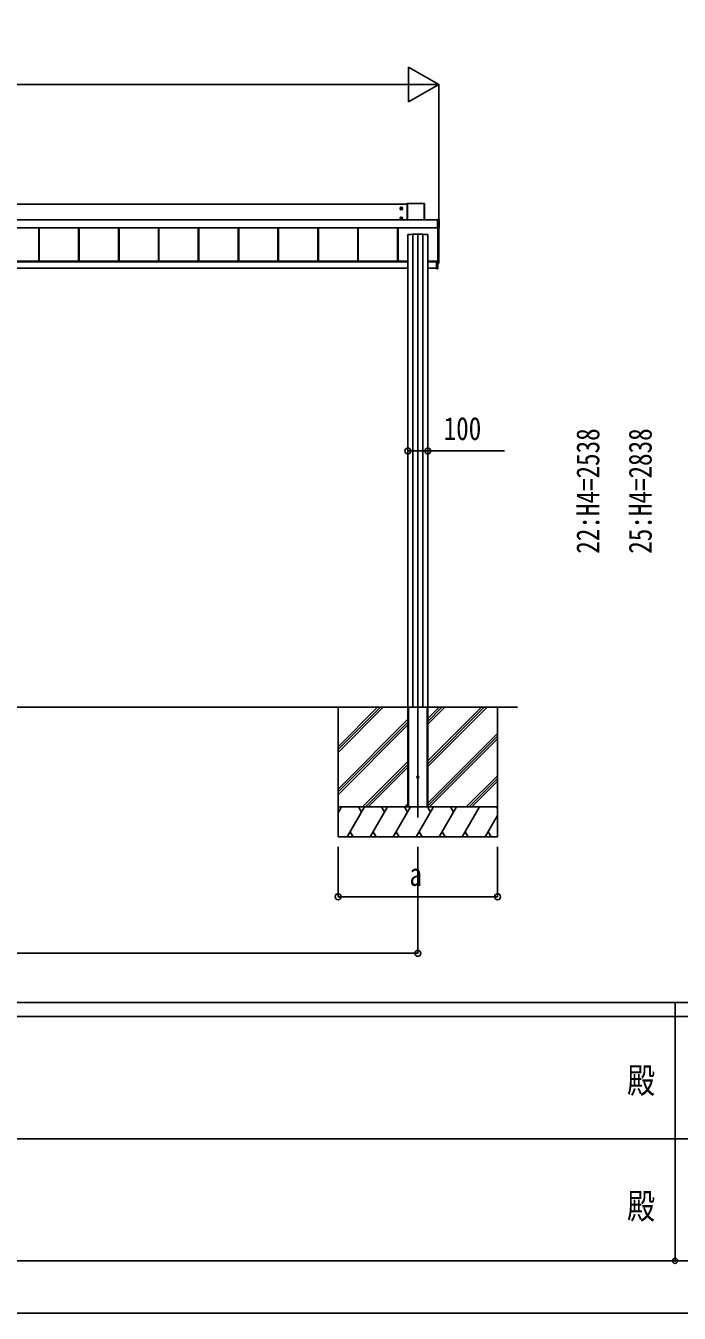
# Model space of a CAD drawing. Units: millimetres, scale not verified. Extents: x -14718 to 14718, y -10396 to 10396.
# Drawn here: x -3274 to 4, y -10394 to -3941 of the extents above; entities that cross this region are included whole.
import ezdxf
from ezdxf.enums import TextEntityAlignment as Align

# ---------------------------------------------------------------- set-up
doc = ezdxf.new("R2010")
doc.units = ezdxf.units.MM
doc.header["$LTSCALE"] = 50
doc.header["$PDMODE"] = 32
doc.header["$PDSIZE"] = 25
for name, color, linetype in [('0-3_YKK_12', 2, 'Continuous'), ('0-4_YKK_A1', 4, 'Continuous'), ('0-5_YKK_D', 6, 'Continuous'), ('0-6_YKK_ZWAK', 7, 'Continuous')]:
    doc.layers.add(name, color=color, linetype=linetype)
doc.styles.add('ＭＳ ゴシック', font='')
doc.styles.get('ＭＳ ゴシック').set_extended_font_data('MS Gothic')

msp = doc.modelspace()

# ---------------------------------------------------------------- linework, layer by layer
at = {"layer": '0-3_YKK_12'}
msp.add_line((-1307.43, -7908.8), (-1307.43, -4983.1), dxfattribs=at)
at = {"layer": '0-4_YKK_A1'}
for p, q in [((-1360.43, -4835.17), (-6454.43, -4835.17)), ((-1360.43, -4831.45), (-1360.43, -4913.61)), ((-1360.09, -4831.59), (-1360.43, -4831.45)), ((-1360.09, -4913.61), (-1360.09, -4831.59)), ((-1274.93, -4830.95), (-1359.93, -4830.95)), ((-1359.93, -4830.95), (-1359.59, -4831.09)), ((-1359.59, -4831.09), (-1359.59, -4831.58)), ((-1359.59, -4831.09), (-1275.27, -4831.09)), ((-1359.59, -4831.58), (-1359.59, -4913.61)), ((-1275.27, -4831.58), (-1359.59, -4831.58)), ((-1275.27, -4831.09), (-1274.93, -4830.95)), ((-1275.27, -4831.09), (-1275.27, -4831.58)), ((-1275.27, -4913.61), (-1275.27, -4831.58)), ((-1274.43, -4831.45), (-1274.77, -4831.59)), ((-1274.77, -4831.59), (-1274.77, -4913.61)), ((-1274.43, -4913.61), (-1274.43, -4831.45)), ((-1397.68, -4856.91), (-1383.18, -4856.91)), ((-1392.71, -4856.15), (-1393.43, -4856.15)), ((-1390.43, -4864.16), (-1390.43, -4849.66)), ((-1390.43, -4914.13), (-1390.43, -4899.63)), ((-1388.15, -4857.67), (-1387.43, -4857.67)), ((-1208.93, -4913.61), (-6499.93, -4913.61)), ((-1208.93, -4914.09), (-6499.93, -4914.09)), ((-1208.93, -4953.06), (-6499.93, -4953.06)), ((-1208.93, -4953.58), (-6499.93, -4953.58)), ((-6499.93, -4953.72), (-1208.93, -4953.72)), ((-1208.93, -4953.72), (-6499.93, -4953.72)), ((-3208.93, -4953.72), (-3208.93, -5119.95)), ((-3206.33, -4953.72), (-3206.33, -5119.95)), ((-3205.93, -4953.72), (-3205.93, -5119.95)), ((-3008.93, -4953.72), (-3008.93, -5119.95)), ((-3008.93, -4953.72), (-3008.93, -5119.95)), ((-3006.33, -4953.72), (-3006.33, -5119.95)), ((-3006.33, -4953.72), (-3006.33, -5119.95)), ((-3005.93, -4953.72), (-3005.93, -5119.95)), ((-3005.93, -4953.72), (-3005.93, -5119.95)), ((-2808.93, -4953.72), (-2808.93, -5119.95)), ((-2808.93, -4953.72), (-2808.93, -5119.95)), ((-2806.33, -4953.72), (-2806.33, -5119.95)), ((-2806.33, -4953.72), (-2806.33, -5119.95)), ((-2805.93, -4953.72), (-2805.93, -5119.95)), ((-2805.93, -4953.72), (-2805.93, -5119.95)), ((-2608.93, -4953.72), (-2608.93, -5119.95)), ((-2608.93, -4953.72), (-2608.93, -5119.95)), ((-2606.33, -4953.72), (-2606.33, -5119.95)), ((-2606.33, -4953.72), (-2606.33, -5119.95)), ((-2605.93, -4953.72), (-2605.93, -5119.95)), ((-2605.93, -4953.72), (-2605.93, -5119.95)), ((-2408.93, -4953.72), (-2408.93, -5119.95)), ((-2408.93, -4953.72), (-2408.93, -5119.95)), ((-2406.33, -4953.72), (-2406.33, -5119.95)), ((-2406.33, -4953.72), (-2406.33, -5119.95)), ((-2405.93, -4953.72), (-2405.93, -5119.95)), ((-2405.93, -4953.72), (-2405.93, -5119.95)), ((-2208.93, -4953.72), (-2208.93, -5119.95)), ((-2208.93, -4953.72), (-2208.93, -5119.95)), ((-2206.33, -4953.72), (-2206.33, -5119.95)), ((-2206.33, -4953.72), (-2206.33, -5119.95)), ((-2205.93, -4953.72), (-2205.93, -5119.95)), ((-2205.93, -4953.72), (-2205.93, -5119.95)), ((-2008.93, -4953.72), (-2008.93, -5119.95)), ((-2008.93, -4953.72), (-2008.93, -5119.95)), ((-2006.33, -4953.72), (-2006.33, -5119.95)), ((-2006.33, -4953.72), (-2006.33, -5119.95)), ((-2005.93, -4953.72), (-2005.93, -5119.95)), ((-2005.93, -4953.72), (-2005.93, -5119.95)), ((-1808.93, -4953.72), (-1808.93, -5119.95)), ((-1806.33, -4953.72), (-1806.33, -5119.95)), ((-1805.93, -4953.72), (-1805.93, -5119.95)), ((-1608.93, -4953.72), (-1608.93, -5119.95)), ((-1606.33, -4953.72), (-1606.33, -5119.95)), ((-1605.93, -4953.72), (-1605.93, -5119.95)), ((-1408.93, -4953.72), (-1408.93, -5119.95)), ((-1406.33, -4953.72), (-1406.33, -5119.95)), ((-1405.93, -4953.72), (-1405.93, -5119.95)), ((-1397.68, -4906.88), (-1383.18, -4906.88)), ((-1392.71, -4906.12), (-1393.43, -4906.12)), ((-1388.15, -4907.64), (-1387.43, -4907.64)), ((-1207.73, -4912.38), (-1208.93, -4912.38)), ((-1208.93, -4912.53), (-1208.93, -4912.38)), ((-1208.93, -4912.38), (-1208.93, -4912.38)), ((-1207.73, -4912.38), (-1208.93, -4912.38)), ((-1208.93, -4913.01), (-1208.93, -4912.53)), ((-1201.89, -4913.01), (-1208.93, -4913.01)), ((-1208.93, -4954.07), (-1201.89, -4954.07)), ((-1208.93, -4954.58), (-1208.93, -4955.13)), ((-1201.89, -4954.58), (-1208.93, -4954.58)), ((-1208.93, -4955.13), (-1207.73, -4955.13)), ((-1208.93, -4955.13), (-1208.93, -4955.13)), ((-1208.93, -4955.13), (-1207.73, -4955.13)), ((-1207.73, -4912.38), (-1207.73, -4912.38)), ((-1207.73, -4955.13), (-1207.73, -4955.13)), ((-1207.43, -5127.78), (-1207.43, -4955.14)), ((-1207.13, -4912.37), (-1207.18, -4912.37)), ((-1207.13, -4912.33), (-1201.43, -4912.33)), ((-1207.13, -4912.33), (-1207.13, -4912.37)), ((-1207.13, -4955.19), (-1207.13, -4955.31)), ((-1201.43, -4955.31), (-1207.13, -4955.31)), ((-1202.43, -5127.73), (-1202.43, -4955.31)), ((-1201.89, -4912.53), (-1201.43, -4912.33)), ((-1201.89, -4954.07), (-1201.89, -4913.01)), ((-1201.89, -4954.07), (-1201.89, -4954.58)), ((-1201.43, -4955.31), (-1201.89, -4954.58)), ((-1200.93, -4912.83), (-1201.39, -4913.03)), ((-1201.39, -4913.03), (-1201.39, -4954.09)), ((-1201.39, -4954.09), (-1200.93, -4954.81)), ((-1200.93, -4912.83), (-1200.93, -4954.81)), ((-1357.43, -4987.66), (-1357.43, -7352.3)), ((-1332.24, -4985.92), (-1332.24, -7356.3)), ((-1282.62, -4985.92), (-1282.62, -7356.3)), ((-1257.43, -4987.66), (-1257.43, -7352.3)), ((-1201.9, -5087.21), (-1202.43, -5087.18)), ((-1201.43, -5128.77), (-1201.43, -5087.71)), ((-1357.43, -5119.95), (-6397.43, -5119.95)), ((-1357.43, -5121.95), (-6397.43, -5121.95)), ((-1357.43, -5124.82), (-6393.43, -5124.82)), ((-1358.28, -5156.3), (-6393.43, -5156.3)), ((-1358.43, -5158.48), (-1358.3, -5156.3)), ((-1358.28, -5156.3), (-1357.8, -5156.3)), ((-1357.8, -5156.3), (-1357.93, -5158.48)), ((-1357.43, -5156.3), (-1357.8, -5156.3)), ((-1210.43, -5119.95), (-1257.43, -5119.95)), ((-1214.43, -5121.95), (-1257.43, -5121.95)), ((-1214.43, -5124.82), (-1257.43, -5124.82)), ((-1257.06, -5156.3), (-1257.43, -5156.3)), ((-1257.43, -5158.48), (-1256.93, -5158.48)), ((-1256.93, -5158.8), (-1257.43, -5158.8)), ((-1257.06, -5156.3), (-1256.58, -5156.3)), ((-1256.93, -5158.48), (-1257.06, -5156.3)), ((-1256.93, -5158.8), (-1256.93, -5158.48)), ((-1256.73, -5158.8), (-1256.93, -5158.8)), ((-1214.43, -5156.3), (-1256.58, -5156.3)), ((-1256.56, -5156.3), (-1256.43, -5158.48)), ((-1209.43, -5120.3), (-1214.43, -5120.28)), ((-1214.43, -5124.58), (-1214.43, -5120.28)), ((-1214.43, -5124.58), (-1214.43, -5124.78)), ((-1208.71, -5124.59), (-1214.43, -5124.58)), ((-1214.43, -5125.08), (-1208.23, -5125.09)), ((-1214.43, -5158.86), (-1208.21, -5158.48)), ((-1214.43, -5158.56), (-1214.43, -5158.86)), ((-1210.93, -5119.56), (-1207.73, -5119.56)), ((-1210.93, -5119.95), (-1210.93, -5119.56)), ((-1210.43, -5119.95), (-1210.43, -5120.24)), ((-1210.43, -5120.24), (-1210.43, -5120.29)), ((-1209.43, -5120.3), (-1209.43, -5119.56)), ((-1208.71, -5122.01), (-1208.71, -5124.59)), ((-1208.71, -5122.01), (-1208.43, -5122.01)), ((-1208.71, -5124.59), (-1208.43, -5124.59)), ((-1208.23, -5124.79), (-1208.23, -5121.81)), ((-1208.23, -5124.79), (-1208.23, -5124.79)), ((-1208.21, -5119.56), (-1208.21, -5121.51)), ((-1208.21, -5121.51), (-1207.93, -5121.51)), ((-1208.21, -5125.09), (-1207.93, -5125.09)), ((-1207.93, -5158.18), (-1208.21, -5158.18)), ((-1207.93, -5121.51), (-1207.93, -5119.56)), ((-1207.93, -5125.09), (-1207.93, -5121.51)), ((-1207.93, -5158.18), (-1207.93, -5125.09)), ((-1202.43, -5128.3), (-1207.93, -5128.63)), ((-1207.93, -5129.89), (-1201.9, -5129.51)), ((-1207.93, -5129.89), (-1201.9, -5129.51)), ((-1201.9, -5129.26), (-1207.61, -5129.61)), ((-1207.61, -5129.61), (-1207.61, -5129.65)), ((-1202.93, -5128.28), (-1206.93, -5128.28)), ((-1202.43, -5128.3), (-1202.43, -5127.73)), ((-1201.9, -5129.51), (-1201.9, -5129.26)), ((-1201.9, -5129.51), (-1201.9, -5129.51)), ((-1201.43, -5128.77), (-1201.43, -5129.01)), ((-11657.43, -7356.3), (-807.43, -7356.3)), ((-1707.43, -7356.3), (-1707.43, -8006.3)), ((-1707.43, -7582.93), (-1480.8, -7356.3)), ((-1707.43, -7554.65), (-1509.08, -7356.3)), ((-1707.43, -7568.79), (-1495, -7356.36)), ((-1357.43, -7352.3), (-1357.43, -7856.3)), ((-1357.43, -7356.3), (-1357.13, -7356.3)), ((-1357.43, -7356.3), (-1357.43, -7856.3)), ((-1357.13, -7356.3), (-1257.73, -7356.3)), ((-1354.93, -7356.3), (-1354.93, -7856.3)), ((-1353.43, -7356.3), (-1353.43, -7856.3)), ((-1261.43, -7356.3), (-1261.43, -7856.3)), ((-1259.93, -7356.3), (-1259.93, -7856.3)), ((-1257.43, -7352.3), (-1257.43, -7856.3)), ((-1257.43, -7356.3), (-1257.43, -7856.3)), ((-1257.43, -7441.3), (-1172.43, -7356.3)), ((-1257.43, -7427.16), (-1186.57, -7356.3)), ((-1257.43, -7413.01), (-1200.72, -7356.3)), ((-1257.43, -7653.43), (-960.34, -7356.34)), ((-1257.43, -7639.29), (-974.48, -7356.34)), ((-1257.43, -7625.14), (-988.62, -7356.34)), ((-907.43, -7356.3), (-907.43, -8006.3)), ((-1707.43, -7766.78), (-1357.43, -7416.78)), ((-1707.43, -7780.92), (-1357.43, -7430.92)), ((-1707.43, -7795.06), (-1357.43, -7445.06)), ((-1257.43, -7837.27), (-907.43, -7487.28)), ((-1257.43, -7851.42), (-907.43, -7501.42)), ((-1248.17, -7856.3), (-907.43, -7515.56)), ((-1584.82, -7856.3), (-1357.43, -7628.91)), ((-1570.68, -7856.3), (-1357.43, -7643.05)), ((-1556.54, -7856.3), (-1357.43, -7657.19)), ((-1064.32, -7856.3), (-907.43, -7699.41)), ((-1050.18, -7856.3), (-907.43, -7713.55)), ((-1036.04, -7856.3), (-907.43, -7727.69)), ((-907.43, -7856.3), (-1707.43, -7856.3)), ((-1707.43, -7885.24), (-1690.72, -7856.3)), ((-907.43, -7856.3), (-1707.43, -7856.3)), ((-1661.85, -8006.3), (-1575.25, -7856.3)), ((-1590.25, -7882.28), (-1605.25, -7856.3)), ((-1546.38, -8006.3), (-1459.78, -7856.3)), ((-1474.78, -7882.28), (-1489.78, -7856.3)), ((-1430.91, -8006.3), (-1344.31, -7856.3)), ((-1359.31, -7882.28), (-1374.31, -7856.3)), ((-1372.69, -7856.3), (-1357.43, -7841.04)), ((-1357.43, -7856.3), (-1257.43, -7856.3)), ((-1315.44, -8006.3), (-1228.84, -7856.3)), ((-1243.84, -7882.28), (-1258.84, -7856.3)), ((-1199.97, -8006.3), (-1113.37, -7856.3)), ((-1128.37, -7882.28), (-1143.37, -7856.3)), ((-1084.5, -8006.3), (-997.9, -7856.3)), ((-907.43, -7864.96), (-912.43, -7856.3)), ((-1705.72, -7882.28), (-1707.43, -7879.32)), ((-969.03, -8006.3), (-907.43, -7899.6)), ((-1646.86, -7980.32), (-1631.86, -8006.3)), ((-1531.39, -7980.32), (-1516.39, -8006.3)), ((-1415.92, -7980.32), (-1400.92, -8006.3)), ((-1300.44, -7980.32), (-1285.44, -8006.3)), ((-1184.98, -7980.32), (-1169.98, -8006.3)), ((-1069.5, -7980.32), (-1054.51, -8006.3)), ((-954.03, -7980.32), (-939.04, -8006.3)), ((-1707.43, -8006.3), (-907.43, -8006.3))]:
    msp.add_line(p, q, dxfattribs=at)
for points in [[(-1390.43, -4851.14), (-1395.43, -4854.02), (-1395.43, -4859.8), (-1390.43, -4862.68), (-1385.43, -4859.8), (-1385.43, -4854.02)], [(-1390.43, -4901.11), (-1395.43, -4903.99), (-1395.43, -4909.77), (-1390.43, -4912.65), (-1385.43, -4909.77), (-1385.43, -4903.99)]]:
    msp.add_lwpolyline(points, close=True, dxfattribs=at)
for points in [[(-1393.43, -4856.15), (-1393.43, -4857.67), (-1392.71, -4857.67)], [(-1389.67, -4854.63), (-1389.67, -4853.91), (-1391.19, -4853.91), (-1391.19, -4854.63)], [(-1391.19, -4859.19), (-1391.19, -4859.91), (-1389.67, -4859.91), (-1389.67, -4859.19)], [(-1389.67, -4904.6), (-1389.67, -4903.88), (-1391.19, -4903.88), (-1391.19, -4904.6)], [(-1387.43, -4857.67), (-1387.43, -4856.15), (-1388.15, -4856.15)], [(-1393.43, -4906.12), (-1393.43, -4907.64), (-1392.71, -4907.64)], [(-1391.19, -4909.16), (-1391.19, -4909.88), (-1389.67, -4909.88), (-1389.67, -4909.16)], [(-1387.43, -4907.64), (-1387.43, -4906.12), (-1388.15, -4906.12)], [(-1208.93, -4912.53), (-1201.89, -4912.53), (-1201.89, -4913.01)], [(-1208.93, -4954.58), (-1208.93, -4954.07), (-1208.93, -4913.01)], [(-1357.43, -5158.8), (-1357.93, -5158.8), (-1358.13, -5158.8)], [(-1357.93, -5158.8), (-1357.93, -5158.48), (-1357.43, -5158.48)], [(-1208.25, -5124.79), (-1214.43, -5124.78), (-1214.43, -5125.08), (-1214.43, -5158.56)], [(-1208.21, -5125.09), (-1208.21, -5158.18), (-1214.43, -5158.56)], [(-1208.43, -5124.61), (-1208.43, -5124.59), (-1208.43, -5122.01)], [(-1208.23, -5124.79), (-1208.23, -5124.79), (-1208.24, -5124.79)], [(-1357.13, -7356.3), (-1257.73, -7356.3), (-1257.43, -7356.3)]]:
    msp.add_lwpolyline(points, dxfattribs=at)
for centre, radius in [((-1390.43, -4856.91), 6.25), ((-1390.43, -4906.88), 6.25), ((-1390.43, -4856.91), 5), ((-1390.43, -4906.88), 5), ((-1307.43, -7706.3), 5)]:
    msp.add_circle(centre, radius, dxfattribs=at)
for centre, radius, start, end in [((-1359.59, -4831.59), 0.5, 90.15046, 179.81463), ((-1359.71, -4835.69), 4.12, 88.40447, 95.35624), ((-1275.27, -4831.59), 0.5, 0.18537, 89.84954), ((-1275.15, -4835.69), 4.12, 84.64376, 91.59553), ((-1390.43, -4856.91), 5.58, 153.74848, 206.25152), ((-1390.43, -4856.91), 5.58, 93.74848, 146.25152), ((-1390.43, -4856.91), 5.58, 213.74848, 266.25152), ((-1390.43, -4906.88), 5.58, 93.74848, 146.25152), ((-1392.71, -4854.63), 1.52, 270, 0), ((-1392.71, -4859.19), 1.52, 0, 90), ((-1390.43, -4856.91), 5.58, 33.74848, 86.25152), ((-1390.43, -4856.91), 5.58, 273.74848, 326.25152), ((-1390.43, -4906.88), 5.58, 33.74848, 86.25152), ((-1388.15, -4854.63), 1.52, 180, 270), ((-1388.15, -4859.19), 1.52, 90, 180), ((-1390.43, -4856.91), 5.58, 333.74848, 26.25152), ((-1390.43, -4906.88), 5.58, 153.74848, 206.25152), ((-1390.43, -4906.88), 5.58, 213.74848, 266.25152), ((-1392.71, -4904.6), 1.52, 270, 0), ((-1392.71, -4909.16), 1.52, 0, 90), ((-1390.43, -4906.88), 5.58, 273.74848, 326.25152), ((-1388.15, -4904.6), 1.52, 180, 270), ((-1388.15, -4909.16), 1.52, 90, 180), ((-1390.43, -4906.88), 5.58, 333.74848, 26.25152), ((-1207.64, -4957.75), 2.62, 81.42612, 92.09097), ((-1207.13, -4954.89), 0.301, 243.24083, 270.00691), ((-1207.29, -4910.97), 1.41, 271.33232, 274.49739), ((-1201.89, -4913.03), 0.5, 0.18537, 89.84954), ((-1201.78, -4917.13), 4.12, 84.64376, 91.59553), ((-1201.78, -4958.19), 4.12, 84.64376, 91.59553), ((-1201.89, -4954.08), 0.502, 270.31408, 359.651), ((-1201.93, -5087.71), 0.5, 0.01604, 86.51881), ((-1358.13, -5158.5), 0.3, 176.5, 270), ((-1256.73, -5158.5), 0.3, 270, 3.5), ((-1208.64, -5126.58), 1.98, 83.79926, 91.95127), ((-1208.25, -5125.09), 0.3, 87.77338, 89.77816), ((-1208.25, -5124.93), 0.141, 85.77463, 89.9759), ((-1209.48, -5125.02), 1.25, 356.45735, 10.27369), ((-1209.44, -5124.97), 1.21, 354.17006, 8.37745), ((-1209.56, -5121.58), 1.35, 350.09675, 2.91202), ((-1208.23, -5121.51), 0.3, 269.98255, 359.98254), ((-1208.23, -5125.09), 0.3, 0, 89.87763), ((-1209.43, -5125.01), 1.22, 356.27163, 10.47203), ((-1208.23, -5158.18), 0.3, 273.5, 0), ((-1209.44, -5158.33), 1.24, 353.06854, 6.93146), ((-1207.63, -5129.31), 0.3, 180.0189, 273.51595), ((-1207.63, -5129.36), 0.3, 180.0189, 273.51595), ((-1207.73, -5119.26), 0.3, 269.98255, 359.98252), ((-1206.93, -5127.78), 0.5, 180.01746, 270.01745), ((-1202.93, -5127.78), 0.5, 269.98255, 359.98254), ((-1201.93, -5128.76), 0.5, 273.48119, 359.98396), ((-1201.93, -5129.01), 0.5, 273.6197, 0), ((-1201.93, -5129.01), 0.5, 273.48119, 359.98396)]:
    msp.add_arc(centre, radius, start, end, dxfattribs=at)
for centre, major_axis, ratio, start_param, end_param in [((-1359.93, -4831.45), (0.382, -0.325), 0.996231, 2.2770247, 3.8440941), ((-1274.93, -4831.45), (0.382, 0.325), 0.996231, 5.5806839, 7.1477533), ((-1207.73, -4912.37), (0.6, 0), 0.026226, 4.712389, 5.6461648), ((-1207.73, -4955.19), (0.6, 0), 0.096025, 6.2831853, 7.8539816), ((-1207.13, -4955.01), (0, 0.3), 0.998743, 2.0534275, 3.1415927), ((-1207.13, -4912.63), (0, 0.3), 0.998743, 6.2831853, 6.8214342), ((-1207.73, -4912.37), (0.6, 0), 0.026226, 5.6461648, 6.2831853), ((-1201.43, -4912.83), (0.382, 0.325), 0.996231, 5.5806839, 7.1477533), ((-1201.43, -4954.81), (0.382, -0.325), 0.996231, 5.4186173, 6.9856867), ((-1307.43, -4987.66), (50, 0), 0.04, 6.2831853, 9.424778), ((-1357.93, -5158.5), (0.5, -0.018), 0.036539, 1.5736281, 3.1406975), ((-1256.93, -5158.5), (0.5, 0.018), 0.036539, 0.0008951, 1.5679645), ((-1208.21, -5122.01), (-0.301, 0.4), 0.997782, 5.6362522, 7.2070486), ((-1208.73, -5124.59), (-0.001, 0.2), 0.09157, 4.6769241, 4.7117655), ((-1208.23, -5124.59), (0.482, 0.007), 0.414889, 3.1353871, 4.6694768), ((-1208.23, -5122.01), (-0.108, 0.169), 0.994155, 5.7105836, 7.28138), ((-1208.23, -5124.59), (0.145, 0.15), 0.921201, 2.3804184, 3.9145081), ((-1208.21, -5124.59), (-0.301, 0.4), 0.997782, 2.4579529, 2.4946596), ((-1208.21, -5129.69), (0.6, 0.037), 0.034769, 5.198958, 6.2810574)]:
    msp.add_ellipse(centre, major_axis=major_axis, ratio=ratio, start_param=start_param, end_param=end_param, dxfattribs=at)
at = {"layer": '0-5_YKK_D'}
for p, q in [((-1202.43, -4235.17), (-1353.99, -4147.67)), ((-1353.99, -4147.67), (-1353.99, -4322.67)), ((-11637.43, -4235.17), (-1377.43, -4235.17)), ((-1202.43, -4235.17), (-1505.54, -4235.17)), ((-1202.43, -4235.17), (-1353.99, -4322.67)), ((-1202.43, -4954.31), (-1202.43, -4234.17)), ((-1707.43, -8056.3), (-1707.43, -8307.3)), ((-1307.43, -8056.3), (-1307.43, -8590.68)), ((-907.43, -8056.3), (-907.43, -8307.3)), ((-1707.43, -8306.3), (-907.43, -8306.3)), ((-6507.43, -8589.68), (-1307.43, -8589.68))]:
    msp.add_line(p, q, dxfattribs=at)
msp.add_lwpolyline([(-1357.43, -6071.84), (-1257.43, -6071.84), (-872.33, -6071.84)], dxfattribs=at)
for centre in [(-1357.43, -6071.84), (-1257.43, -6071.84), (-1707.43, -8306.3), (-907.43, -8306.3), (-1307.43, -8589.68)]:
    msp.add_circle(centre, 14.88, dxfattribs=at)
at = {"layer": '0-6_YKK_ZWAK'}
for p, q in [((13632.57, -8836.3), (-13667.43, -8836.3)), ((-17.43, -8836.3), (-17.43, -10131.3)), ((-17.43, -8906.3), (-4567.43, -8906.3)), ((4532.57, -8906.3), (-17.43, -8906.3)), ((-4541.18, -9518.8), (-17.43, -9518.8)), ((-17.43, -9518.8), (4532.57, -9518.8)), ((-4567.43, -10131.3), (-17.43, -10131.3)), ((-17.43, -10131.3), (4532.57, -10131.3))]:
    msp.add_line(p, q, dxfattribs=at)
msp.add_lwpolyline([(-14717.5, -10393.8), (14717.5, -10393.8), (14717.5, 10396.2), (-14717.5, 10396.2)], close=True, dxfattribs=at)
msp.add_point((-17.43, -10131.3), dxfattribs=at)

# ---------------------------------------------------------------- texts
at = {"layer": '0-5_YKK_D', "style": 'ＭＳ ゴシック', "width": 0.8}
for s, p in [('100', (-1177.93, -6051.84)), ('a', (-1349.43, -8286.3))]:
    msp.add_text(s, height=115.5, dxfattribs=at).set_placement(p, align=Align.BOTTOM_LEFT)
for s, p in [('22:H4=2538', (-362.43, -6587.1)), ('25:H4=2838', (-99.93, -6587.1))]:
    msp.add_text(s, height=115.5, rotation=90, dxfattribs=at).set_placement(p, align=Align.BOTTOM_LEFT)
at = {"layer": '0-6_YKK_ZWAK', "style": 'ＭＳ ゴシック', "width": 0.8}
for p in [(-257.83, -9329.22), (-257.83, -9959.22)]:
    msp.add_text('殿', height=128.3, dxfattribs=at).set_placement(p, align=Align.BOTTOM_LEFT)

doc.saveas('drawing.dxf')
